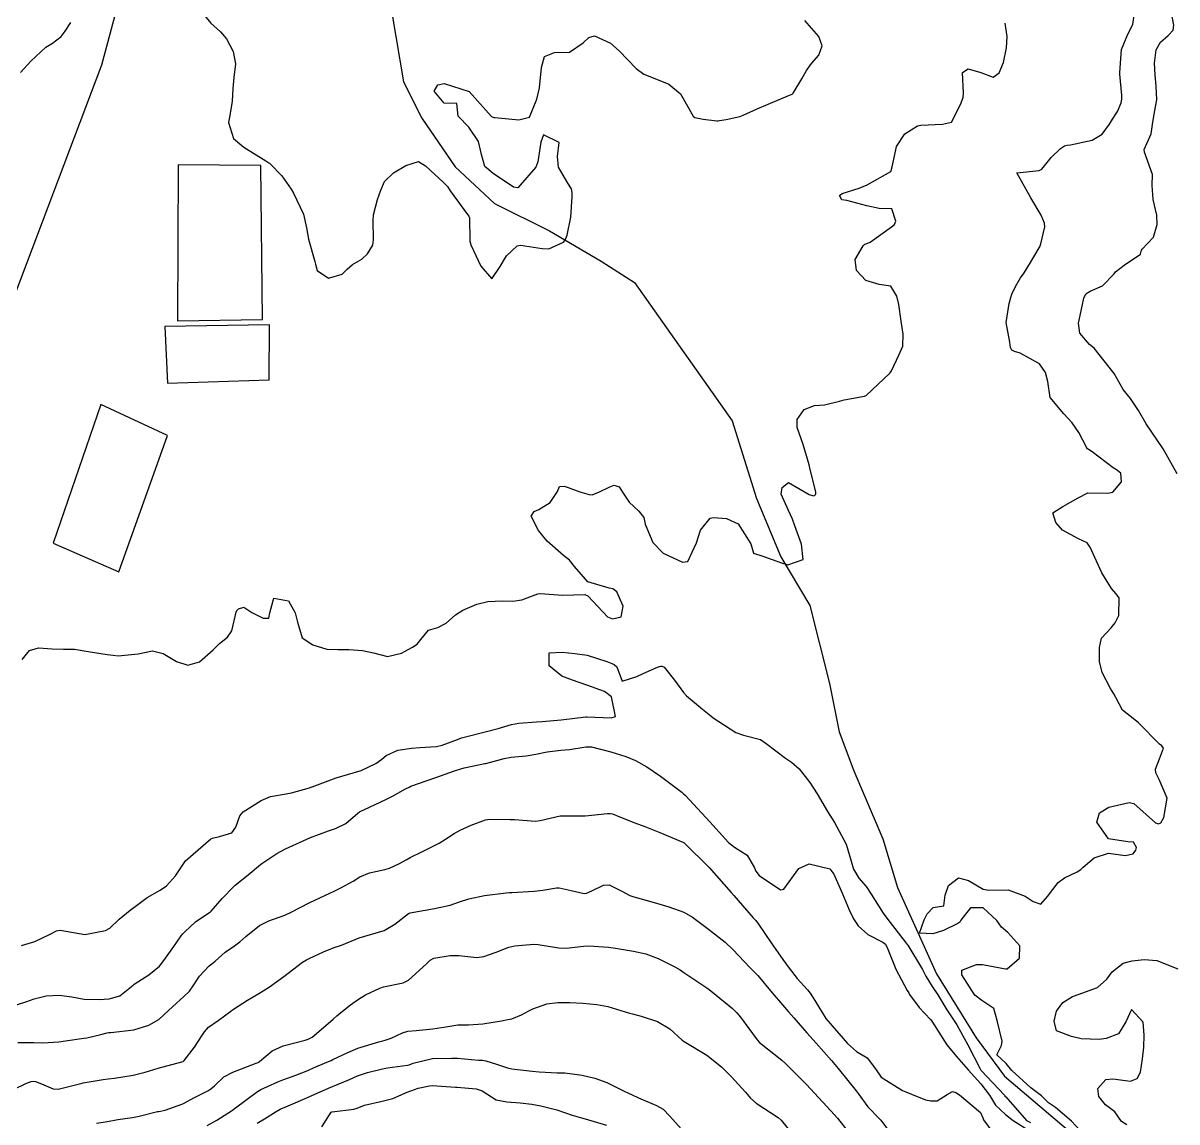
# Model space of a CAD drawing. Header units: metres. Extents: x 307586 to 320046, y 7427249 to 7434250.
# Drawn here: x 319189.4 to 319281.9, y 7427798.2 to 7427886.4 of the extents above; entities that cross this region are included whole.
import ezdxf

# ---------------------------------------------------------------- set-up
doc = ezdxf.new("R2010")
doc.units = ezdxf.units.M
doc.header["$MEASUREMENT"] = 0
for name, color, linetype in [('Curvas de Nivel 1m', 11, 'Continuous'), ('Curvas de Nivel 5m', 15, 'Continuous'), ('Edificações', 30, 'Continuous'), ('Hidrografia', 140, 'Continuous'), ('Vias Secundárias', 230, 'Continuous')]:
    doc.layers.add(name, color=color, linetype=linetype)

msp = doc.modelspace()

# ---------------------------------------------------------------- linework, layer by layer
at = {"layer": 'Curvas de Nivel 1m', "flags": 128}
for points, elevation in [([(319281.959, 7427850.219), (319280.833, 7427852.23), (319279.467, 7427854.244), (319278.869, 7427855.306), (319278.214, 7427856.26), (319277.62, 7427856.999), (319276.903, 7427858.28), (319275.291, 7427860.296), (319274.936, 7427860.593), (319274.141, 7427861.508), (319274.045, 7427862.314), (319274.344, 7427863.686), (319274.462, 7427864.308), (319274.62, 7427864.664), (319274.982, 7427864.876), (319275.97, 7427865.309), (319276.917, 7427866.281), (319276.944, 7427866.34), (319277.004, 7427866.429), (319277.714, 7427866.973), (319279.019, 7427867.86), (319279.106, 7427868.166), (319279.159, 7427868.249), (319280.057, 7427869.22), (319280.362, 7427870.237), (319280.315, 7427870.983), (319280.035, 7427872.24), (319279.962, 7427873.363), (319279.984, 7427874.241), (319279.326, 7427876.042), (319279.303, 7427876.248), (319279.862, 7427877.516), (319279.992, 7427878.242), (319280.148, 7427879.25), (319280.335, 7427880.238), (319280.276, 7427881.331), (319280.183, 7427882.24), (319280.133, 7427883.172), (319280.269, 7427884.239), (319280.617, 7427884.844), (319281.23, 7427885.39), (319281.642, 7427885.82), (319281.677, 7427886.226), (319281.31, 7427888.182)], 793), ([(319274.175, 7427797.558), (319273.47, 7427798.307), (319272.194, 7427799.399), (319271.643, 7427799.774), (319271.067, 7427800.337), (319270.212, 7427800.985), (319268.705, 7427802.365), (319268.239, 7427802.937), (319267.496, 7427803.632), (319267.871, 7427804.376), (319267.919, 7427804.714), (319267.528, 7427806.381), (319267.241, 7427807.334), (319266.299, 7427807.979), (319265.731, 7427808.406), (319264.694, 7427810.042), (319264.68, 7427810.416), (319265.857, 7427810.878), (319266.33, 7427810.871), (319268.191, 7427810.506), (319268.325, 7427810.52), (319269.323, 7427811.376), (319269.33, 7427812.36), (319268.363, 7427813.425), (319267.862, 7427813.872), (319267.504, 7427814.383), (319266.388, 7427815.411), (319265.377, 7427815.422), (319264.607, 7427814.418), (319264.521, 7427814.269), (319264.37, 7427814.143), (319263.213, 7427813.583), (319262.362, 7427813.334), (319261.289, 7427813.383), (319261.672, 7427814.451), (319261.909, 7427814.918), (319262.388, 7427815.448), (319263.244, 7427815.578), (319263.342, 7427816.431), (319263.623, 7427817.216), (319264.417, 7427817.813), (319265.218, 7427817.608), (319266.408, 7427816.907), (319266.847, 7427816.833), (319268.408, 7427816.85), (319269.756, 7427816.356), (319270.397, 7427815.928), (319271.02, 7427815.714), (319271.562, 7427816.333), (319272.414, 7427817.448), (319272.907, 7427817.826), (319273.929, 7427818.305), (319274.231, 7427818.496), (319274.427, 7427818.681), (319275.29, 7427819.436), (319276.438, 7427819.799), (319277.779, 7427819.603), (319278.438, 7427819.738), (319278.642, 7427820.047), (319278.69, 7427820.248), (319278.449, 7427820.679), (319278.005, 7427820.702), (319276.453, 7427820.956), (319275.51, 7427822.29), (319275.734, 7427823.034), (319276.485, 7427823.477), (319278.101, 7427823.868), (319278.488, 7427823.788), (319280.208, 7427822.233), (319280.472, 7427822.147), (319280.646, 7427822.227), (319280.9, 7427822.647), (319281.162, 7427824.22), (319280.515, 7427825.716), (319280.256, 7427826.233), (319280.211, 7427826.549), (319280.534, 7427827.373), (319280.872, 7427828.225), (319280.717, 7427828.399), (319280.546, 7427828.529), (319278.865, 7427830.247), (319278.567, 7427830.491), (319277.575, 7427831.263), (319277.027, 7427832.273), (319276.89, 7427832.57), (319276.6, 7427833.02), (319275.937, 7427834.287), (319275.736, 7427835.179), (319275.715, 7427836.289), (319275.884, 7427837.054), (319276.659, 7427837.882), (319276.992, 7427838.275), (319277.265, 7427838.865), (319277.296, 7427840.271), (319277.05, 7427840.637), (319276.694, 7427841.03), (319275.918, 7427842.288), (319275.219, 7427843.804), (319275.015, 7427844.297), (319274.739, 7427844.685), (319274.043, 7427845.011), (319272.754, 7427845.715), (319272.224, 7427846.335), (319271.996, 7427847.112), (319272.776, 7427847.609), (319274.019, 7427848.311), (319274.789, 7427848.707), (319276.393, 7427848.68), (319276.79, 7427848.763), (319277.489, 7427849.584), (319277.451, 7427850.27), (319277.08, 7427850.54), (319276.817, 7427850.703), (319275.138, 7427851.989), (319274.832, 7427852.179), (319274.755, 7427852.225), (319274.716, 7427852.302), (319274.076, 7427853.542), (319273.546, 7427854.32), (319272.863, 7427855.033), (319271.771, 7427856.341), (319271.594, 7427857.645), (319271.398, 7427858.345), (319270.91, 7427859.042), (319269.377, 7427859.907), (319268.92, 7427860.029), (319268.689, 7427860.142), (319268.601, 7427860.375), (319268.525, 7427860.78), (319268.25, 7427862.381), (319268.487, 7427863.896), (319268.626, 7427864.375), (319268.706, 7427864.645), (319268.986, 7427865.246), (319269.403, 7427865.96), (319269.677, 7427866.363), (319270.196, 7427867.173), (319270.9, 7427868.351), (319270.946, 7427868.429), (319271.028, 7427868.679), (319271.347, 7427870.049), (319271.326, 7427870.347), (319271.059, 7427870.988), (319270.227, 7427872.358), (319269.093, 7427874.37), (319270.885, 7427874.563), (319271.098, 7427874.675), (319271.847, 7427875.608), (319272.602, 7427876.335), (319272.926, 7427876.531), (319273.125, 7427876.585), (319273.413, 7427876.613), (319275.13, 7427876.984), (319275.94, 7427877.486), (319276.532, 7427878.286), (319276.761, 7427878.672), (319277.158, 7427879.298), (319277.467, 7427879.977), (319277.522, 7427880.275), (319277.515, 7427880.613), (319277.366, 7427882.277), (319277.353, 7427882.436), (319277.484, 7427884.276), (319277.995, 7427885.505), (319278.408, 7427886.268), (319278.502, 7427887.016)], 792), ([(319189.304, 7427835.323), (319189.891, 7427836.047), (319190.623, 7427836.281), (319191.721, 7427836.2), (319192.622, 7427836.156), (319193.502, 7427836.157), (319194.62, 7427835.968), (319196.118, 7427835.745), (319196.617, 7427835.691), (319197.014, 7427835.631), (319198.619, 7427835.789), (319199.778, 7427836.042), (319200.619, 7427835.815), (319201.704, 7427835.179), (319202.61, 7427834.874), (319203.538, 7427835.156), (319204.623, 7427836.12), (319205.144, 7427836.619), (319205.775, 7427837.129), (319206.137, 7427837.629), (319206.491, 7427839.122), (319206.528, 7427839.257), (319206.666, 7427839.387), (319207.091, 7427839.538), (319207.73, 7427839.104), (319208.656, 7427838.648), (319209.099, 7427838.643), (319209.185, 7427839.085), (319209.507, 7427840.249), (319210.673, 7427840.039), (319211.205, 7427839.065), (319211.392, 7427838.323), (319211.78, 7427837.059), (319212.627, 7427836.498), (319213.759, 7427836.168), (319214.624, 7427836.126), (319215.503, 7427836.132), (319216.623, 7427836.054), (319217.499, 7427835.864), (319218.619, 7427835.563), (319219.741, 7427835.839), (319220.627, 7427836.316), (319221.007, 7427836.569), (319221.279, 7427836.944), (319221.904, 7427837.678), (319222.647, 7427837.898), (319223.316, 7427838.257), (319224.064, 7427838.909), (319224.667, 7427839.29), (319225.785, 7427839.775), (319226.674, 7427839.983), (319227.844, 7427840.032), (319228.675, 7427840.023), (319229.39, 7427840.128), (319230.681, 7427840.606), (319230.873, 7427840.636), (319232.68, 7427840.493), (319234.443, 7427840.546), (319234.68, 7427840.448), (319236.269, 7427838.764), (319236.661, 7427838.608), (319237.362, 7427838.75), (319237.533, 7427839.609), (319237.025, 7427840.755), (319236.686, 7427840.995), (319236.398, 7427841.052), (319234.695, 7427841.575), (319233.618, 7427842.796), (319233.209, 7427843.294), (319232.722, 7427843.677), (319231.42, 7427844.823), (319230.741, 7427845.674), (319230.13, 7427846.836), (319230.378, 7427847.215), (319230.761, 7427847.377), (319231.664, 7427847.926), (319232.241, 7427848.815), (319232.402, 7427849.199), (319232.787, 7427849.248), (319233.114, 7427849.133), (319234.055, 7427848.791), (319234.78, 7427848.562), (319235.022, 7427848.536), (319235.613, 7427848.772), (319236.384, 7427849.167), (319236.788, 7427849.307), (319237.206, 7427849.173), (319237.462, 7427848.75), (319237.988, 7427847.955), (319238.768, 7427847.236), (319239.165, 7427846.726), (319239.285, 7427846.195), (319239.899, 7427844.718), (319240.724, 7427843.865), (319242.281, 7427843.131), (319242.718, 7427843.193), (319243.394, 7427844.68), (319243.717, 7427845.707), (319244.502, 7427846.664), (319244.764, 7427846.721), (319245.808, 7427846.65), (319246.756, 7427846.207), (319247.762, 7427844.625), (319247.975, 7427843.871), (319248.723, 7427843.613), (319250.231, 7427843.082), (319250.716, 7427842.924), (319251.947, 7427843.352), (319251.823, 7427844.579), (319251.284, 7427846.056), (319251.098, 7427846.587), (319250.77, 7427847.281), (319250.206, 7427848.596), (319250.262, 7427849.121), (319250.792, 7427849.523), (319252.442, 7427848.573), (319252.782, 7427848.452), (319252.965, 7427848.567), (319252.974, 7427848.756), (319252.793, 7427849.535), (319252.509, 7427850.573), (319252.444, 7427850.938), (319251.95, 7427852.579), (319251.478, 7427853.953), (319251.464, 7427854.584), (319252.042, 7427855.402), (319252.87, 7427855.703), (319253.678, 7427855.751), (319254.875, 7427856.045), (319255.25, 7427856.163), (319256.882, 7427856.458), (319256.927, 7427856.474), (319257.007, 7427856.518), (319258.901, 7427858.308), (319258.989, 7427858.402), (319259.037, 7427858.489), (319259.642, 7427859.756), (319259.944, 7427860.48), (319259.99, 7427861.426), (319259.828, 7427862.481), (319259.629, 7427863.821), (319259.458, 7427864.485), (319258.985, 7427865.274), (319258.067, 7427865.423), (319256.991, 7427865.748), (319256.233, 7427866.528), (319256.132, 7427867.409), (319256.773, 7427868.522), (319256.898, 7427868.647), (319257.024, 7427868.675), (319257.323, 7427868.812), (319259.038, 7427870.031), (319259.292, 7427870.236), (319259.401, 7427870.486), (319259.058, 7427871.483), (319258.054, 7427871.509), (319257.061, 7427871.719), (319255.455, 7427872.148), (319255.068, 7427872.22), (319254.872, 7427872.543), (319255.075, 7427872.705), (319256.45, 7427873.155), (319257.082, 7427873.419), (319258.981, 7427874.492), (319259.029, 7427874.556), (319259.098, 7427874.853), (319259.387, 7427876.219), (319259.454, 7427876.487), (319260.119, 7427877.494), (319261.14, 7427878.154), (319261.399, 7427878.209), (319263.141, 7427878.272), (319263.847, 7427878.439), (319264.574, 7427879.846), (319264.8, 7427880.425), (319264.82, 7427880.773), (319264.734, 7427882.427), (319265.196, 7427882.721), (319266.207, 7427882.41), (319267.189, 7427882.046), (319267.676, 7427882.393), (319268.033, 7427883.223), (319268.265, 7427884.389), (319268.314, 7427885.301), (319268.161, 7427886.391)], 791), ([(319189.271, 7427812.383), (319190.337, 7427812.706), (319191.57, 7427813.292), (319192.058, 7427813.574), (319192.348, 7427813.622), (319194.343, 7427813.26), (319196.008, 7427813.584), (319196.351, 7427813.787), (319197.089, 7427814.503), (319197.984, 7427815.216), (319198.376, 7427815.509), (319199.352, 7427816.232), (319200.389, 7427816.836), (319200.884, 7427817.185), (319201.604, 7427817.979), (319202.423, 7427819.17), (319204.441, 7427820.943), (319204.571, 7427821.009), (319205.139, 7427821.133), (319206.134, 7427821.437), (319206.454, 7427821.885), (319206.783, 7427822.801), (319207.038, 7427823.112), (319208.482, 7427824.027), (319209.237, 7427824.331), (319210.488, 7427824.555), (319210.918, 7427824.636), (319212.363, 7427825.051), (319212.454, 7427825.09), (319212.493, 7427825.102), (319212.566, 7427825.122), (319214.501, 7427825.829), (319215.413, 7427826.102), (319216.507, 7427826.42), (319217.693, 7427826.982), (319218.155, 7427827.339), (319218.523, 7427827.638), (319219.436, 7427828.054), (319220.532, 7427828.22), (319221.211, 7427828.265), (319222.534, 7427828.364), (319223.006, 7427828.452), (319224.224, 7427828.905), (319224.544, 7427829.037), (319224.755, 7427829.108), (319226.55, 7427829.559), (319227.496, 7427829.81), (319228.556, 7427830.126), (319229.161, 7427830.239), (319230.558, 7427830.323), (319231.028, 7427830.356), (319232.56, 7427830.499), (319234.514, 7427830.732), (319234.562, 7427830.731), (319234.614, 7427830.728), (319236.562, 7427830.665), (319236.917, 7427830.755), (319236.586, 7427832.326), (319236.017, 7427832.766), (319234.598, 7427833.268), (319233.468, 7427833.663), (319232.605, 7427834.004), (319231.576, 7427834.82), (319231.571, 7427835.872), (319232.624, 7427835.932), (319233.64, 7427835.811), (319234.622, 7427835.676), (319236.218, 7427835.163), (319236.615, 7427835.005), (319236.794, 7427834.936), (319237.021, 7427834.754), (319237.441, 7427833.587), (319238.605, 7427833.973), (319239.113, 7427834.22), (319240.265, 7427834.713), (319240.53, 7427834.795), (319240.614, 7427834.794), (319240.803, 7427834.708), (319241.631, 7427833.671), (319242.359, 7427832.692), (319242.589, 7427832.428), (319243.893, 7427831.351), (319244.565, 7427830.803), (319244.74, 7427830.658), (319246.551, 7427829.48), (319247.182, 7427829.263), (319248.546, 7427828.904), (319248.979, 7427828.606), (319250.531, 7427827.416), (319251.033, 7427827.087), (319251.631, 7427826.573), (319252.506, 7427825.454), (319253.069, 7427824.554), (319253.897, 7427823.127), (319254.274, 7427822.542), (319254.469, 7427822.255), (319255.397, 7427820.53), (319255.797, 7427819.159), (319255.987, 7427818.524), (319256.416, 7427817.794), (319257.011, 7427817.113), (319257.406, 7427816.505), (319258.38, 7427814.983), (319258.762, 7427814.486), (319260.13, 7427812.698), (319260.304, 7427812.47), (319260.352, 7427812.405), (319261.52, 7427810.452), (319261.809, 7427809.939), (319262.309, 7427809.095), (319262.755, 7427808.435), (319263.479, 7427807.24), (319264.027, 7427806.423), (319264.277, 7427806.036), (319265.17, 7427804.411), (319266.146, 7427802.489), (319266.205, 7427802.4), (319266.232, 7427802.369), (319268.094, 7427800.372), (319268.143, 7427800.311), (319268.202, 7427800.243), (319269.885, 7427798.353), (319270.181, 7427798.192)], 792), ([(319188.275, 7427807.452), (319189.692, 7427807.906), (319190.285, 7427808.104), (319191.234, 7427808.35), (319192.29, 7427808.406), (319193.297, 7427808.261), (319194.285, 7427808.083), (319195.48, 7427808.053), (319196.286, 7427808.123), (319197.154, 7427808.363), (319198.226, 7427809.211), (319198.304, 7427809.284), (319199.48, 7427810.029), (319200.318, 7427810.73), (319200.679, 7427811.185), (319201.482, 7427812.32), (319202.067, 7427813.164), (319202.187, 7427813.32), (319202.348, 7427813.493), (319203.229, 7427814.286), (319204.372, 7427815.06), (319204.418, 7427815.094), (319204.466, 7427815.139), (319205.364, 7427816.15), (319206.292, 7427817.121), (319206.342, 7427817.172), (319206.394, 7427817.219), (319207.447, 7427818.065), (319208.42, 7427818.897), (319208.532, 7427818.978), (319208.693, 7427819.087), (319209.727, 7427819.78), (319210.434, 7427820.145), (319212.443, 7427821.05), (319213.882, 7427821.598), (319214.454, 7427821.779), (319215.286, 7427822.186), (319216.243, 7427823.002), (319216.375, 7427823.1), (319216.475, 7427823.159), (319216.784, 7427823.303), (319218.484, 7427824.09), (319219.066, 7427824.385), (319220.049, 7427824.954), (319220.342, 7427825.104), (319220.495, 7427825.165), (319221.8, 7427825.637), (319222.502, 7427825.877), (319224.003, 7427826.403), (319224.51, 7427826.564), (319224.776, 7427826.631), (319225.915, 7427826.886), (319226.414, 7427826.982), (319226.515, 7427827.003), (319227.98, 7427827.399), (319228.523, 7427827.494), (319229.75, 7427827.613), (319230.527, 7427827.739), (319231.425, 7427827.926), (319232.532, 7427828.063), (319233.224, 7427828.108), (319234.536, 7427828.336), (319234.983, 7427828.329), (319236.53, 7427827.92), (319237.724, 7427827.542), (319238.52, 7427827.226), (319239.423, 7427826.721), (319240.512, 7427825.968), (319242.217, 7427824.684), (319242.369, 7427824.559), (319242.491, 7427824.441), (319244.156, 7427822.663), (319244.468, 7427822.318), (319245.978, 7427820.645), (319246.439, 7427820.273), (319247.457, 7427819.649), (319248.064, 7427818.615), (319248.171, 7427818.364), (319248.417, 7427817.999), (319250.133, 7427816.866), (319250.406, 7427816.902), (319251.621, 7427818.572), (319252.427, 7427818.954), (319254.099, 7427818.543), (319254.419, 7427818.114), (319255.121, 7427816.533), (319255.656, 7427815.255), (319255.999, 7427814.524), (319256.367, 7427813.971), (319257.133, 7427813.28), (319258.355, 7427812.671), (319258.555, 7427812.488), (319258.749, 7427812.084), (319259.401, 7427810.479), (319260.306, 7427808.783), (319260.423, 7427808.587), (319260.496, 7427808.467), (319261.254, 7427807.417), (319262.183, 7427806.441), (319262.281, 7427806.313), (319263.469, 7427804.428), (319264.244, 7427803.492), (319265.192, 7427802.41), (319266.216, 7427801.304), (319266.9, 7427800.39), (319267.393, 7427799.58), (319268.188, 7427798.832), (319268.792, 7427798.364), (319270.174, 7427797.492)], 793), ([(319188.964, 7427804.601), (319190.242, 7427804.601), (319190.96, 7427804.582), (319192.244, 7427804.656), (319192.781, 7427804.739), (319194.248, 7427804.955), (319194.511, 7427804.996), (319195.61, 7427805.246), (319196.121, 7427805.374), (319196.255, 7427805.399), (319196.434, 7427805.416), (319198.257, 7427805.634), (319199.469, 7427805.99), (319200.266, 7427806.463), (319201.054, 7427807.178), (319201.682, 7427807.769), (319202.29, 7427808.297), (319202.725, 7427808.727), (319203.02, 7427809.153), (319203.537, 7427809.921), (319204.319, 7427810.747), (319204.534, 7427810.924), (319204.788, 7427811.135), (319205.608, 7427811.853), (319206.342, 7427812.371), (319206.778, 7427812.682), (319207.243, 7427813.107), (319208.362, 7427813.998), (319209.088, 7427814.36), (319210.371, 7427814.834), (319210.885, 7427815.062), (319212.381, 7427815.827), (319213.191, 7427816.226), (319214.39, 7427816.774), (319214.554, 7427816.855), (319214.883, 7427817.015), (319215.85, 7427817.557), (319216.407, 7427817.907), (319217.185, 7427818.215), (319218.415, 7427818.474), (319218.781, 7427818.603), (319219.573, 7427818.959), (319220.118, 7427819.261), (319220.428, 7427819.443), (319221.437, 7427819.939), (319222.438, 7427820.443), (319222.755, 7427820.601), (319223.27, 7427820.912), (319223.971, 7427821.386), (319224.454, 7427821.642), (319225.315, 7427822.037), (319226.467, 7427822.484), (319226.806, 7427822.537), (319228.468, 7427822.509), (319228.822, 7427822.492), (319230.466, 7427822.377), (319230.868, 7427822.423), (319232.473, 7427822.8), (319234.473, 7427822.78), (319236.261, 7427822.976), (319236.475, 7427822.99), (319236.671, 7427822.953), (319237.17, 7427822.75), (319238.465, 7427822.231), (319239.249, 7427821.934), (319240.454, 7427821.462), (319242.302, 7427820.682), (319242.401, 7427820.639), (319242.442, 7427820.611), (319244.423, 7427818.66), (319246.178, 7427816.642), (319246.399, 7427816.392), (319247.96, 7427814.616), (319248.15, 7427814.392), (319248.368, 7427814.105), (319249.404, 7427812.599), (319250.333, 7427811.273), (319250.839, 7427810.582), (319251.485, 7427809.743), (319252.306, 7427808.832), (319252.53, 7427808.558), (319252.883, 7427807.968), (319253.784, 7427806.545), (319254.274, 7427805.933), (319255.522, 7427804.527), (319256.247, 7427803.897), (319257.103, 7427803.368), (319257.753, 7427802.497), (319258.223, 7427801.831), (319259.919, 7427800.761), (319260.206, 7427800.645), (319260.654, 7427800.463), (319261.767, 7427800.015), (319262.198, 7427799.921), (319262.705, 7427799.928), (319263.497, 7427800.427), (319263.939, 7427800.691), (319264.205, 7427800.591), (319264.501, 7427800.417), (319266.189, 7427799.003), (319266.359, 7427798.572), (319266.425, 7427798.396), (319267.18, 7427797.392)], 794), ([(319195.273, 7427798.143), (319196.169, 7427798.284), (319196.98, 7427798.419), (319198.174, 7427798.583), (319198.686, 7427798.694), (319200.181, 7427799.065), (319200.286, 7427799.084), (319200.777, 7427799.181), (319202.188, 7427799.682), (319203.145, 7427800.199), (319204.199, 7427800.735), (319204.453, 7427800.885), (319204.729, 7427801.135), (319205.494, 7427801.843), (319206.214, 7427802.222), (319208.094, 7427802.955), (319208.232, 7427803.018), (319208.279, 7427803.042), (319208.358, 7427803.089), (319209.376, 7427803.944), (319210.246, 7427804.354), (319212.005, 7427804.798), (319212.251, 7427804.885), (319212.362, 7427804.928), (319212.586, 7427805.037), (319213.471, 7427805.818), (319214.268, 7427806.494), (319214.544, 7427806.743), (319214.862, 7427807.014), (319215.658, 7427807.63), (319216.289, 7427808.098), (319216.853, 7427808.433), (319217.992, 7427808.975), (319218.304, 7427809.071), (319219.867, 7427809.395), (319220.31, 7427809.62), (319221.743, 7427810.929), (319222.05, 7427811.202), (319222.33, 7427811.362), (319223.647, 7427811.593), (319224.333, 7427811.58), (319225.776, 7427811.441), (319226.332, 7427811.504), (319227.334, 7427811.869), (319228.344, 7427812.253), (319228.824, 7427812.366), (319230.348, 7427812.509), (319230.691, 7427812.482), (319232.344, 7427812.195), (319232.953, 7427812.184), (319234.346, 7427812.341), (319234.768, 7427812.354), (319236.345, 7427812.26), (319236.908, 7427812.188), (319238.341, 7427811.937), (319239.346, 7427811.712), (319240.333, 7427811.356), (319241.67, 7427810.69), (319242.084, 7427810.447), (319242.319, 7427810.289), (319243.439, 7427809.542), (319244.306, 7427808.944), (319244.676, 7427808.656), (319246.29, 7427807.327), (319246.646, 7427806.994), (319246.942, 7427806.63), (319248.256, 7427804.821), (319248.46, 7427804.608), (319250.239, 7427803.19), (319250.555, 7427802.904), (319250.878, 7427802.58), (319252.213, 7427801.233), (319252.865, 7427800.553), (319254.189, 7427799.125), (319254.699, 7427798.535), (319256.165, 7427796.705)], 796), ([(319277.927, 7427798.001), (319277.505, 7427798.26), (319276.966, 7427799.044), (319276.196, 7427799.603), (319275.677, 7427800.285), (319275.581, 7427800.918), (319276.223, 7427801.643), (319276.804, 7427801.692), (319278.222, 7427801.499), (319278.752, 7427801.718), (319279.009, 7427802.242), (319279.173, 7427803.311), (319279.279, 7427804.24), (319279.307, 7427805.2), (319279.234, 7427806.24), (319278.293, 7427807.253), (319277.842, 7427806.257), (319277.239, 7427805.295), (319276.263, 7427804.934), (319275.697, 7427804.85), (319274.262, 7427804.911), (319273.486, 7427805.087), (319272.271, 7427805.558), (319272.082, 7427806.323), (319272.291, 7427807.12), (319272.791, 7427807.822), (319273.56, 7427808.307), (319274.108, 7427808.499), (319274.305, 7427808.556), (319275.566, 7427809.031), (319276.317, 7427809.7), (319276.752, 7427810.274), (319277.625, 7427810.969), (319278.337, 7427811.16), (319279.313, 7427811.266), (319280.337, 7427811.183), (319282.002, 7427810.531)], 793), ([(319204.165, 7427797.948), (319204.916, 7427798.388), (319206.103, 7427799.121), (319206.149, 7427799.155), (319206.183, 7427799.177), (319206.427, 7427799.358), (319208.199, 7427800.674), (319208.458, 7427800.83), (319208.986, 7427801.082), (319209.82, 7427801.463), (319210.211, 7427801.621), (319211.27, 7427802.001), (319212.223, 7427802.368), (319212.693, 7427802.569), (319213.745, 7427803.025), (319214.087, 7427803.169), (319214.235, 7427803.238), (319215.433, 7427803.816), (319216.244, 7427804.153), (319217.933, 7427804.658), (319218.251, 7427804.734), (319218.436, 7427804.783), (319218.898, 7427804.964), (319219.817, 7427805.395), (319220.259, 7427805.518), (319220.904, 7427805.585), (319222.261, 7427805.701), (319223.296, 7427805.876), (319224.264, 7427806.013), (319225.122, 7427806.034), (319226.265, 7427806.112), (319227.77, 7427806.359), (319228.269, 7427806.442), (319228.598, 7427806.518), (319229.375, 7427806.839), (319229.965, 7427807.146), (319230.28, 7427807.307), (319231.399, 7427807.701), (319232.288, 7427807.821), (319233.254, 7427807.824), (319234.288, 7427807.76), (319235.41, 7427807.645), (319236.284, 7427807.493), (319238.039, 7427806.971), (319238.275, 7427806.9), (319238.974, 7427806.723), (319240.269, 7427806.289), (319241.262, 7427805.694), (319242.254, 7427804.789), (319242.41, 7427804.678), (319244.242, 7427803.594), (319245.413, 7427802.648), (319246.221, 7427801.865), (319247.335, 7427800.623), (319247.728, 7427800.147), (319248.194, 7427799.754), (319249.965, 7427798.592), (319250.181, 7427798.373), (319250.993, 7427797.4)], 797), ([(319208.169, 7427798.134), (319208.761, 7427798.497), (319209.689, 7427799.075), (319210, 7427799.257), (319210.186, 7427799.339), (319210.662, 7427799.537), (319212.195, 7427800.204), (319212.779, 7427800.453), (319214.067, 7427801.021), (319214.161, 7427801.063), (319214.204, 7427801.085), (319215.568, 7427801.651), (319216.217, 7427801.932), (319217.003, 7427802.206), (319218.226, 7427802.501), (319218.622, 7427802.571), (319220.231, 7427802.794), (319220.355, 7427802.824), (319220.667, 7427802.943), (319222.237, 7427803.322), (319223.778, 7427803.364), (319224.237, 7427803.339), (319225.922, 7427803.197), (319226.236, 7427803.179), (319226.501, 7427803.142), (319227.359, 7427802.863), (319228.229, 7427802.565), (319228.589, 7427802.485), (319230.225, 7427802.301), (319230.792, 7427802.254), (319232.224, 7427802.188), (319232.853, 7427802.164), (319234.221, 7427801.994), (319235.249, 7427801.738), (319236.212, 7427801.39), (319237.55, 7427800.74), (319237.994, 7427800.526), (319238.2, 7427800.433), (319238.751, 7427800.171), (319240.191, 7427799.557), (319240.738, 7427799.252), (319241.255, 7427798.694), (319242.168, 7427797.676)], 798), ([(319213.354, 7427797.839), (319214.107, 7427799.021), (319214.155, 7427799.049), (319214.183, 7427799.057), (319215.927, 7427799.261), (319216.186, 7427799.337), (319216.773, 7427799.575), (319218.192, 7427799.91), (319219.042, 7427800.114), (319220.2, 7427800.617), (319221.083, 7427800.937), (319221.994, 7427801.136), (319222.206, 7427801.155), (319224.069, 7427801.037), (319224.205, 7427801.023), (319225.742, 7427800.885), (319226.201, 7427800.721), (319227.346, 7427800.015), (319228.193, 7427799.852), (319229.262, 7427799.77), (319230.191, 7427799.654), (319230.91, 7427799.539), (319232.187, 7427799.199), (319233.421, 7427798.788), (319234.18, 7427798.554), (319234.466, 7427798.49), (319236.171, 7427797.978)], 799)]:
    msp.add_lwpolyline(points, dxfattribs=dict(at, elevation=elevation))
at = {"layer": 'Curvas de Nivel 5m', "flags": 128}
for points, elevation in [([(319203.795, 7427887.162), (319204.448, 7427886.375), (319205.218, 7427885.684), (319205.695, 7427885.135), (319206.224, 7427884.109), (319206.431, 7427883.128), (319206.288, 7427882.017), (319206.199, 7427881.13), (319206.17, 7427880.112), (319205.985, 7427879.132), (319205.863, 7427878.402), (319206.265, 7427877.128), (319207.106, 7427876.443), (319208.866, 7427875.331), (319209.094, 7427875.185), (319209.144, 7427875.15), (319209.195, 7427875.098), (319210.134, 7427874.134), (319210.879, 7427873.073), (319211.068, 7427872.746), (319211.872, 7427871.062), (319212.122, 7427869.969), (319212.288, 7427869.057), (319212.799, 7427867.249), (319212.845, 7427867.051), (319212.988, 7427866.54), (319213.876, 7427865.931), (319214.985, 7427866.233), (319215.37, 7427866.636), (319215.817, 7427867.012), (319216.553, 7427867.451), (319217.006, 7427867.87), (319217.43, 7427868.58), (319217.502, 7427868.995), (319217.468, 7427870.566), (319217.498, 7427870.995), (319217.82, 7427872.234), (319218.074, 7427872.99), (319218.384, 7427873.683), (319219.087, 7427874.364), (319220.077, 7427874.965), (319221.096, 7427875.283), (319221.67, 7427874.944), (319223.08, 7427873.638), (319223.435, 7427873.284), (319223.633, 7427872.922), (319225.045, 7427871.019), (319225.143, 7427870.899), (319225.185, 7427870.755), (319225.232, 7427868.898), (319225.31, 7427868.605), (319226.096, 7427866.889), (319226.983, 7427865.879), (319227.667, 7427866.87), (319228.155, 7427867.713), (319229.018, 7427868.508), (319229.291, 7427868.575), (319231.015, 7427868.317), (319231.568, 7427868.274), (319232.742, 7427868.813), (319232.876, 7427868.96), (319233.028, 7427869.361), (319233.316, 7427870.806), (319233.425, 7427872.447), (319233.424, 7427872.805), (319233.365, 7427873.094), (319233.08, 7427873.538), (319232.329, 7427874.818), (319232.253, 7427875.672), (319232.381, 7427876.817), (319231.129, 7427877.413), (319230.904, 7427876.833), (319230.686, 7427875.249), (319230.519, 7427874.839), (319229.076, 7427873.16), (319228.711, 7427873.229), (319227.087, 7427874.334), (319226.434, 7427874.887), (319226.158, 7427875.833), (319225.918, 7427876.892), (319225.13, 7427878.043), (319224.283, 7427878.913), (319224.185, 7427879.946), (319223.153, 7427879.969), (319222.351, 7427880.938), (319222.662, 7427881.444), (319223.172, 7427881.547), (319225.163, 7427880.9), (319226.962, 7427878.882), (319227.142, 7427878.82), (319227.214, 7427878.807), (319229.141, 7427878.626), (319230.017, 7427878.847), (319230.59, 7427880.271), (319230.741, 7427880.836), (319230.812, 7427881.192), (319230.974, 7427882.833), (319231.202, 7427883.698), (319232.001, 7427884.026), (319233.205, 7427884.05), (319234.311, 7427884.794), (319234.772, 7427885.234), (319235.222, 7427885.362), (319236.506, 7427884.767), (319237.207, 7427884.153), (319238.562, 7427882.746), (319239.186, 7427882.296), (319239.928, 7427881.983), (319241.175, 7427881.484), (319242.112, 7427880.701), (319243.145, 7427878.933), (319243.266, 7427878.81), (319243.95, 7427878.678), (319245.037, 7427878.557), (319245.142, 7427878.557), (319245.234, 7427878.567), (319245.785, 7427878.654), (319246.885, 7427878.903), (319247.147, 7427878.998), (319248.272, 7427879.508), (319249.156, 7427879.895), (319250.869, 7427880.594), (319251.076, 7427880.679), (319251.166, 7427880.77), (319251.856, 7427881.911), (319252.227, 7427882.58), (319252.62, 7427883.154), (319253.205, 7427883.815), (319253.481, 7427884.566), (319253.224, 7427885.312), (319252.092, 7427886.582)], 790), ([(319189.179, 7427882.435), (319190.008, 7427883.328), (319191.204, 7427884.443), (319191.746, 7427884.766), (319192.448, 7427885.298), (319192.766, 7427885.746), (319193.224, 7427886.427)], 790), ([(319188.666, 7427800.857), (319189.608, 7427801.316), (319190.03, 7427801.487), (319190.205, 7427801.508), (319190.381, 7427801.484), (319190.858, 7427801.3), (319191.805, 7427800.892), (319192.199, 7427800.876), (319192.53, 7427800.946), (319193.796, 7427801.264), (319194.115, 7427801.35), (319194.204, 7427801.37), (319195.8, 7427801.651), (319196.207, 7427801.694), (319196.729, 7427801.753), (319198.211, 7427801.995), (319199.171, 7427802.242), (319200.217, 7427802.563), (319202.128, 7427803.067), (319202.222, 7427803.094), (319202.264, 7427803.118), (319202.309, 7427803.159), (319203.149, 7427804.241), (319203.735, 7427805.145), (319203.931, 7427805.469), (319204.26, 7427805.827), (319205.033, 7427806.364), (319206.044, 7427807.122), (319206.174, 7427807.222), (319206.275, 7427807.29), (319207.385, 7427808.005), (319208.295, 7427808.546), (319208.634, 7427808.751), (319209.151, 7427809.082), (319209.832, 7427809.55), (319210.311, 7427809.905), (319211.806, 7427811.048), (319212.125, 7427811.244), (319212.327, 7427811.342), (319213.475, 7427811.889), (319214.341, 7427812.219), (319214.938, 7427812.42), (319216.353, 7427813), (319218.359, 7427813.605), (319219.213, 7427814.113), (319220.304, 7427814.951), (319220.347, 7427814.977), (319220.373, 7427814.99), (319220.425, 7427815.001), (319222.377, 7427815.357), (319223.653, 7427815.635), (319224.383, 7427815.884), (319225.137, 7427816.141), (319226.388, 7427816.397), (319228.146, 7427816.609), (319228.391, 7427816.635), (319228.594, 7427816.645), (319230.392, 7427816.739), (319231.066, 7427816.82), (319232.183, 7427817.016), (319232.396, 7427817.005), (319233.351, 7427816.79), (319234.391, 7427816.566), (319234.59, 7427816.579), (319235, 7427816.774), (319235.935, 7427817.23), (319236.4, 7427817.244), (319237.418, 7427816.745), (319238.052, 7427816.397), (319238.388, 7427816.284), (319238.975, 7427816.136), (319240.383, 7427815.737), (319241.172, 7427815.49), (319242.377, 7427815.065), (319243.073, 7427814.673), (319244.363, 7427813.7), (319245.704, 7427812.646), (319246.344, 7427812.051), (319247.673, 7427810.62), (319248.002, 7427810.297), (319248.317, 7427809.975), (319249.467, 7427808.598), (319250.293, 7427807.634), (319250.779, 7427807.074), (319251.212, 7427806.576), (319252.265, 7427805.374), (319252.997, 7427804.553), (319254.239, 7427803.163), (319254.767, 7427802.535), (319256.206, 7427800.732), (319256.359, 7427800.518), (319257.136, 7427799.449), (319258.073, 7427798.492), (319258.131, 7427798.439), (319258.182, 7427798.373), (319259.598, 7427796.476)], 795)]:
    msp.add_lwpolyline(points, dxfattribs=dict(at, elevation=elevation))
at = {"layer": 'Edificações'}
for points in [[(319208.454, 7427874.961), (319201.83, 7427875.022), (319201.768, 7427862.497), (319208.577, 7427862.621), (319208.454, 7427874.961)], [(319209.131, 7427857.774), (319209.162, 7427862.175), (319200.751, 7427862.052), (319200.967, 7427857.497), (319209.131, 7427857.774)], [(319200.977, 7427853.292), (319195.611, 7427855.777), (319191.806, 7427844.667), (319197.074, 7427842.377), (319200.977, 7427853.292)]]:
    msp.add_lwpolyline(points, dxfattribs=at)
at = {"layer": 'Hidrografia'}
msp.add_lwpolyline([(319218.676, 7427888.983), (319219.895, 7427881.671), (319221.358, 7427878.747), (319224.04, 7427874.848), (319227.21, 7427871.923), (319231.598, 7427869.73), (319235.743, 7427867.293), (319238.425, 7427865.587), (319246.258, 7427854.474), (319248.208, 7427848.236), (319250.159, 7427843.557), (319252.499, 7427839.658), (319254.06, 7427833.42), (319254.84, 7427829.521), (319256.01, 7427826.402), (319258.35, 7427820.944), (319259.521, 7427817.045), (319262.661, 7427810.114), (319265.838, 7427804.984), (319268.118, 7427801.904), (319277.304, 7427794.099)], dxfattribs=at)
at = {"layer": 'Vias Secundárias'}
msp.add_lwpolyline([(319184.035, 7427852.253), (319195.695, 7427883.034), (319200.365, 7427900.391), (319203.363, 7427913.079), (319202.197, 7427923.395), (319196.441, 7427932.267), (319189.533, 7427939.271), (319179.363, 7427945.357), (319169.199, 7427953.845), (319155.202, 7427965.311)], dxfattribs=at)
msp.add_lwpolyline([(319184.035, 7427852.253), (319195.695, 7427883.034), (319200.365, 7427900.391), (319203.363, 7427913.079), (319202.197, 7427923.395), (319196.441, 7427932.267), (319189.533, 7427939.271), (319179.363, 7427945.357), (319169.199, 7427953.845), (319155.202, 7427965.311)], dxfattribs=at)

doc.saveas('drawing.dxf')
